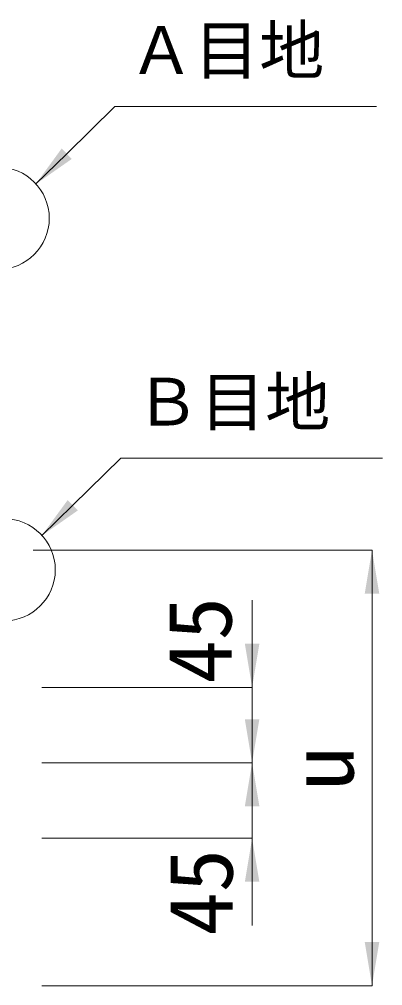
# Model space of a CAD drawing. Units: millimetres at full size. Extents: x 5964 to 125098, y -10801 to 28073.
# Drawn here: x 19919 to 20135, y 1962 to 2539 of the extents above; entities that cross this region are included whole.
import ezdxf
from ezdxf.enums import TextEntityAlignment as Align

# ---------------------------------------------------------------- set-up
doc = ezdxf.new("R2010")
doc.units = ezdxf.units.MM
doc.header["$LTSCALE"] = 19
for name, color, linetype, lineweight in [('0_2', 7, 'Continuous', 20), ('寸法引出', 7, 'Continuous', 9), ('寸法線', 7, 'Continuous', 9)]:
    doc.layers.add(name, color=color, linetype=linetype, lineweight=lineweight)
doc.styles.add('ＭＳ ゴシック', font='')
doc.styles.get('ＭＳ ゴシック').set_extended_font_data('MS Gothic')

# ---------------------------------------------------------------- blocks, each defined once
blk = doc.blocks.new('filled_arrow')
at = {"color": 0, "linetype": 'Continuous', "lineweight": -2}
blk.add_solid([(7.5, 1.25), (0, 0), (7.5, -1.25)], dxfattribs=at)

msp = doc.modelspace()

# ---------------------------------------------------------------- linework, layer by layer
at = {"layer": '寸法引出'}
for centre in [(19905.97, 2420.36), (19909.55, 2210.56)]:
    msp.add_circle(centre, 30.52, dxfattribs=at)
at = {"layer": '寸法線'}
for p, q in [((19926.84, 2222.34), (20129.02, 2222.34)), ((20129.02, 2222.34), (20129.02, 1962.36)), ((20057.49, 2192.36), (20057.49, 2043.36)), ((20057.49, 2147.36), (20057.49, 1998.36)), ((19931.97, 2140.36), (20057.49, 2140.36)), ((19931.97, 2095.36), (20057.49, 2095.36)), ((19931.97, 2095.36), (20057.49, 2095.36)), ((19931.97, 2050.36), (20057.49, 2050.36)), ((19931.97, 1962.36), (20129.02, 1962.36))]:
    msp.add_line(p, q, dxfattribs=at)
for points in [[(19928.34, 2440.63), (19946.89, 2458.85), (19975.6, 2487.05), (20131.79, 2487.05)], [(19931.92, 2230.83), (19950.47, 2249.05), (19979.18, 2277.24), (20135.37, 2277.24)]]:
    msp.add_lwpolyline(points, dxfattribs=at)

# ---------------------------------------------------------------- block references
at = {"layer": '寸法線', "xscale": 3.47, "yscale": 3.47}
for p, rotation in [((19928.34, 2440.63), 44.5), ((19931.92, 2230.83), 44.5), ((20129.02, 2222.34), 270), ((20057.49, 2140.36), 90), ((20057.49, 2095.36), 90), ((20057.49, 2095.36), 270), ((20057.49, 2050.36), 270), ((20129.02, 1962.36), 90)]:
    msp.add_blockref('filled_arrow', p, dxfattribs=dict(at, rotation=rotation))

# ---------------------------------------------------------------- texts
at = {"layer": '0_2', "style": 'ＭＳ ゴシック'}
for s, p in [('Ａ目地', (19984, 2497.91)), ('Ｂ目地', (19987.58, 2288.11))]:
    msp.add_text(s, height=28.48, dxfattribs=at).set_placement(p, align=Align.BOTTOM_LEFT)
at = {"layer": '寸法線', "style": 'ＭＳ ゴシック'}
for s, p in [('45', (20026.27, 2168.5)), ('u', (20099.02, 2092.35)), ('45', (20026.9, 2018.1))]:
    msp.add_text(s, height=37.98, rotation=90, dxfattribs=at).set_placement(p, align=Align.MIDDLE_CENTER)

doc.saveas('drawing.dxf')
